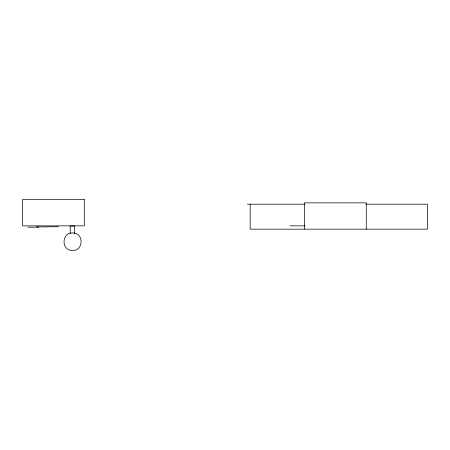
<?xml version="1.0" encoding="UTF-8"?>
<svg xmlns="http://www.w3.org/2000/svg" width="450" height="450" viewBox="0 0 450 450"><rect width="100%" height="100%" fill="white"/><g stroke="black" fill="none" stroke-linecap="round" stroke-linejoin="round"><path stroke-width="0.67" d="M72.427 232.959C61.161 232.588 61.318 250.999 72.574 250.447C83.79 250.993 84.004 232.678 72.776 232.948M247.354 204.182L304.954 204.182M365.771 204.182L427.5 204.182L427.5 229.162L250.149 229.162L250.149 204.182M289.862 225.861L305.139 225.861M47.694 226.761L58.674 226.761M36.461 226.896L47.441 226.896M27.838 227.177L38.812 227.177M366.266 229.162L366.266 202.86L304.47 202.86L304.47 229.162M74.649 233.544L74.649 226.001L70.2 226.001L70.2 233.544M84.296 199.553L22.5 199.553L22.5 225.861L84.296 225.861L84.296 199.553"/></g></svg>
